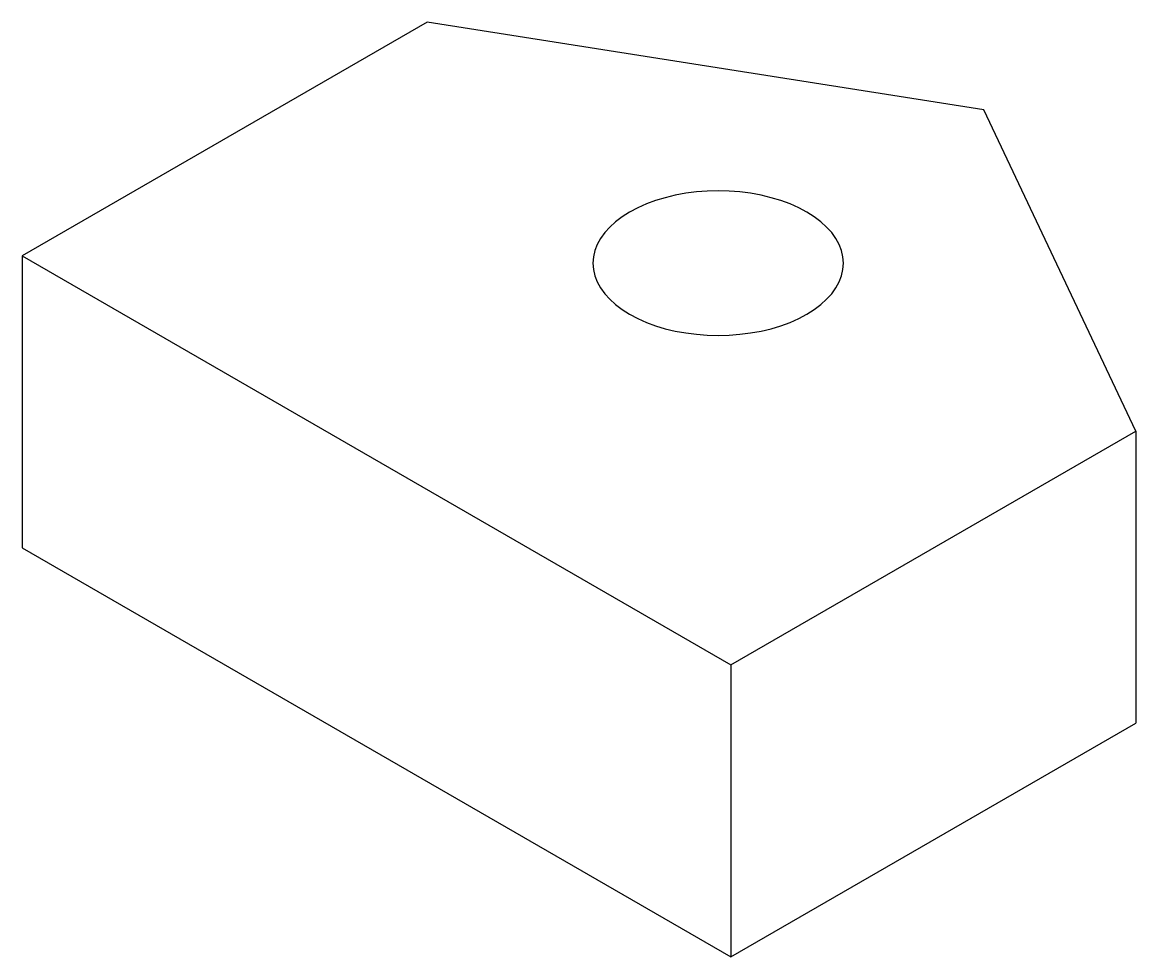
# Paper-space layout '_Isometric' of a CAD drawing. Header units: centimetres. Extents: x -22.96 to -21.41, y 8.05 to 9.36.
import ezdxf

# ---------------------------------------------------------------- set-up
doc = ezdxf.new("R2010")
doc.units = ezdxf.units.CM

psp = doc.layouts.new('_Isometric')

# ---------------------------------------------------------------- linework, layer by layer
at = {"color": 7, "linetype": 'Continuous', "lineweight": 25}
for p, q in [((-22.3976, 9.3581), (-22.9633, 9.0316)), ((-21.6198, 9.2357), (-22.3976, 9.3581)), ((-21.4077, 8.7867), (-21.6198, 9.2357)), ((-22.9633, 9.0316), (-21.9733, 8.4601)), ((-22.9633, 9.0316), (-22.9633, 8.6233)), ((-21.9733, 8.4601), (-21.4077, 8.7867)), ((-21.4077, 8.7867), (-21.4077, 8.3784)), ((-22.9633, 8.6233), (-21.9733, 8.0518)), ((-21.9733, 8.4601), (-21.9733, 8.0518)), ((-21.9733, 8.0518), (-21.4077, 8.3784))]:
    psp.add_line(p, q, dxfattribs=at)
at = {"color": 7, "linetype": 'Continuous', "lineweight": 25, "flags": 128}
psp.add_lwpolyline([(-21.8673, 9.0928), (-21.8785, 9.0988), (-21.8906, 9.1041), (-21.9035, 9.1089), (-21.9171, 9.1129), (-21.9312, 9.1163), (-21.9457, 9.119), (-21.9606, 9.1209), (-21.9758, 9.122), (-21.991, 9.1224), (-22.0063, 9.122), (-22.0214, 9.1209), (-22.0363, 9.119), (-22.0509, 9.1163), (-22.065, 9.1129), (-22.0785, 9.1089), (-22.0914, 9.1041), (-22.1035, 9.0988), (-22.1148, 9.0928), (-22.1251, 9.0863), (-22.1344, 9.0793), (-22.1426, 9.0719), (-22.1496, 9.0641), (-22.1555, 9.0559), (-22.1601, 9.0475), (-22.1634, 9.0389), (-22.1654, 9.0302), (-22.166, 9.0214), (-22.1654, 9.0126), (-22.1634, 9.0038), (-22.1601, 8.9952), (-22.1555, 8.9868), (-22.1496, 8.9787), (-22.1426, 8.9709), (-22.1344, 8.9634), (-22.1251, 8.9564), (-22.1148, 8.9499), (-22.1035, 8.944), (-22.0914, 8.9386), (-22.0785, 8.9339), (-22.065, 8.9298), (-22.0509, 8.9264), (-22.0363, 8.9238), (-22.0214, 8.9219), (-22.0063, 8.9207), (-21.991, 8.9204), (-21.9758, 8.9207), (-21.9606, 8.9219), (-21.9457, 8.9238), (-21.9312, 8.9264), (-21.9171, 8.9298), (-21.9035, 8.9339), (-21.8906, 8.9386), (-21.8785, 8.944), (-21.8673, 8.9499), (-21.857, 8.9564), (-21.8477, 8.9634), (-21.8395, 8.9709), (-21.8324, 8.9787), (-21.8266, 8.9868), (-21.822, 8.9952), (-21.8187, 9.0038), (-21.8167, 9.0126), (-21.816, 9.0214), (-21.8167, 9.0302), (-21.8187, 9.0389), (-21.822, 9.0475), (-21.8266, 9.0559), (-21.8324, 9.0641), (-21.8395, 9.0719), (-21.8477, 9.0793), (-21.857, 9.0863), (-21.8673, 9.0928)], dxfattribs=at)

doc.saveas('drawing.dxf')
